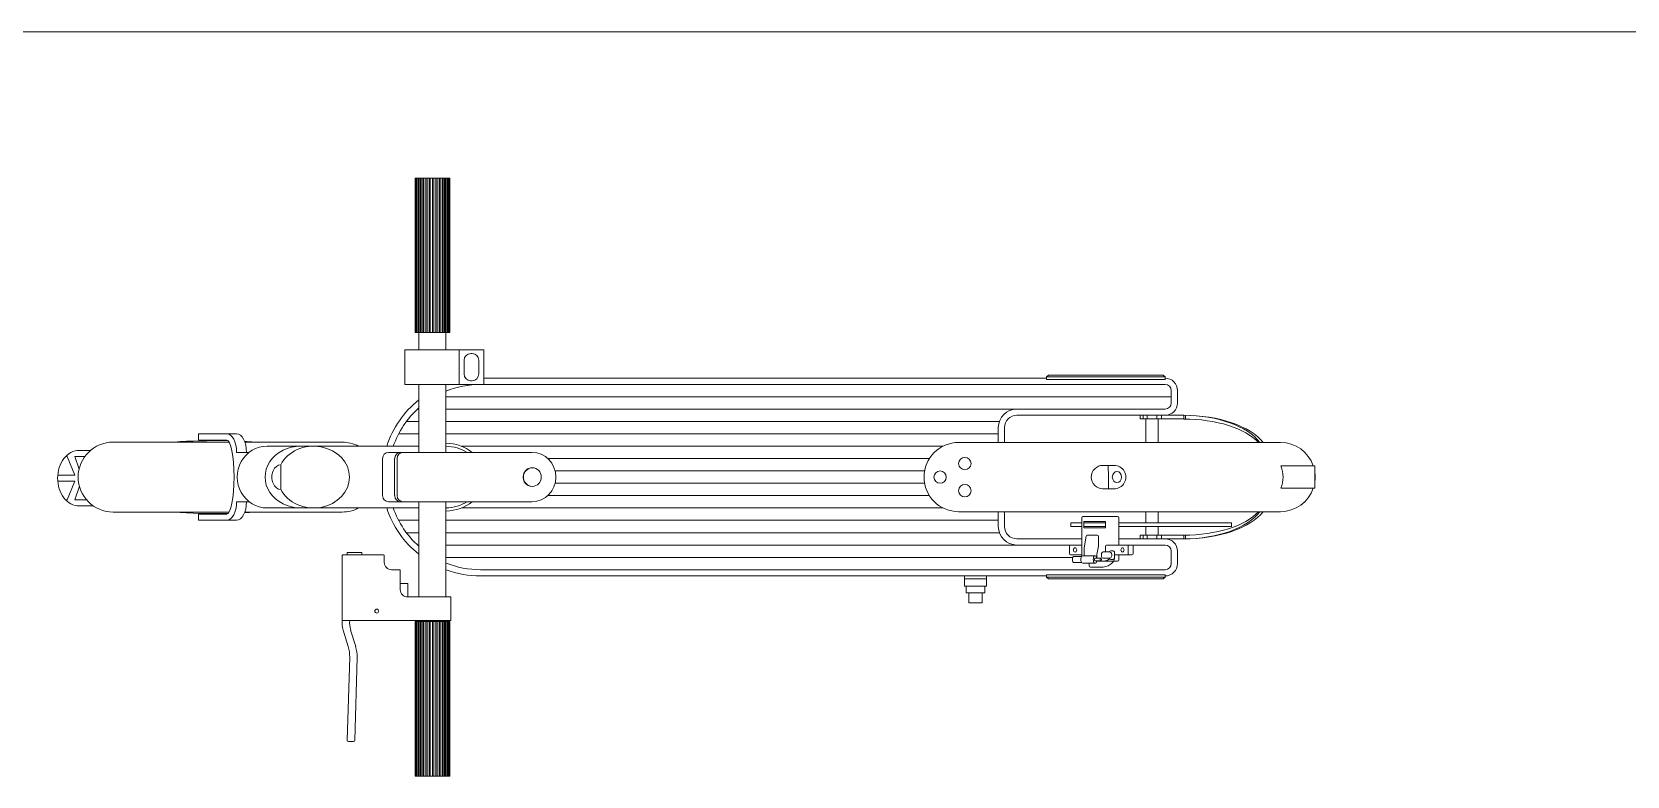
# Model space of a CAD drawing. Header units: millimetres. Extents: x 30 to 4145, y 398 to 3447.
# Drawn here: x 783 to 2074, y 617 to 1219 of the extents above; entities that cross this region are included whole.
import ezdxf

# ---------------------------------------------------------------- set-up
doc = ezdxf.new("R2010")
doc.units = ezdxf.units.MM
doc.layers.add('01_Contornos', color=7, linetype='Continuous', lineweight=20)

msp = doc.modelspace()

# ---------------------------------------------------------------- linework, layer by layer
at = {"layer": '01_Contornos'}
msp.add_line((30, 1219.3), (4144.9, 1219.3), dxfattribs=at)
at = {"layer": '01_Contornos', "color": 40, "true_color": 0xf8d731}
for p, q in [((1120.7, 1101), (1092.7, 1101)), ((1092.7, 1101), (1092.7, 976)), ((1093, 1101), (1093, 976)), ((1093.3, 1101), (1093.3, 976)), ((1093.8, 1101), (1093.8, 976)), ((1094.2, 1101), (1094.2, 976)), ((1095.1, 1101), (1095.1, 976)), ((1095.7, 1101), (1095.7, 976)), ((1096.8, 1101), (1096.8, 976)), ((1097.6, 1101), (1097.6, 976)), ((1099, 1101), (1099, 976)), ((1099.8, 1101), (1099.8, 976)), ((1101.4, 1101), (1101.4, 976)), ((1102.4, 1101), (1102.4, 976)), ((1104, 1101), (1104, 976)), ((1105, 1101), (1105, 976)), ((1106.7, 1101), (1106.7, 976)), ((1107.8, 1101), (1107.8, 976)), ((1109.5, 1101), (1109.5, 976)), ((1110.5, 1101), (1110.5, 976)), ((1112.1, 1101), (1112.1, 976)), ((1113, 1101), (1113, 976)), ((1114.5, 1101), (1114.5, 976)), ((1115.4, 1101), (1115.4, 976)), ((1116.6, 1101), (1116.6, 976)), ((1117.3, 1101), (1117.3, 976)), ((1118.4, 1101), (1118.4, 976)), ((1118.9, 1101), (1118.9, 976)), ((1119.7, 1101), (1119.7, 976)), ((1120, 1101), (1120, 976)), ((1120.5, 1101), (1120.5, 976)), ((1120.6, 1101), (1120.6, 976)), ((1120.7, 976), (1120.7, 1101)), ((1120.7, 1101), (1120.7, 976)), ((1092.7, 976), (1120.7, 976)), ((1095.7, 962), (1095.7, 976)), ((1117.7, 962), (1117.7, 976)), ((1148.3, 962), (1084.3, 962)), ((1084.3, 962), (1084.3, 934)), ((1128.3, 962), (1128.3, 934)), ((1137.8, 959), (1138.8, 959)), ((1148.3, 934), (1148.3, 962)), ((1132.3, 942.5), (1132.3, 953.5)), ((1144.3, 953.5), (1144.3, 942.5)), ((1084.3, 934), (1699.7, 934)), ((1095.7, 934), (1095.7, 879)), ((1117.7, 934), (1117.7, 879)), ((1137.8, 937), (1138.8, 937)), ((1603.7, 939), (1148.3, 939)), ((1603.7, 940), (1605.2, 941.4)), ((1603.7, 940), (1699.7, 940)), ((1603.7, 938), (1603.7, 940)), ((1603.7, 938), (1699.7, 938)), ((1605.2, 941.4), (1698.2, 941.4)), ((1699.7, 940), (1698.2, 941.4)), ((1699.7, 938), (1699.7, 940)), ((1117.7, 924), (1704.7, 924)), ((1704.7, 929), (1704.7, 919)), ((1709.7, 929), (1709.7, 919)), ((1085.6, 904), (1095.7, 904)), ((1094.7, 914), (1095.7, 914)), ((1117.7, 914), (1699.7, 914)), ((1117.7, 904), (1565.6, 904)), ((1699.7, 914), (1579.7, 914)), ((1714.7, 909), (1579.7, 909)), ((1679.5, 909), (1679.5, 906)), ((1714.7, 906), (1679.5, 906)), ((1682, 909), (1682, 906)), ((1684.1, 906), (1684.1, 887)), ((1685.1, 909), (1685.1, 906)), ((1693.1, 909), (1693.1, 906)), ((1694.1, 906), (1694.1, 887)), ((1696.8, 909), (1696.8, 906)), ((1714.7, 909), (1714.7, 906)), ((1716.1, 909), (1716.1, 906)), ((948.2, 894), (917.5, 894)), ((917.5, 894), (917.5, 889)), ((1079.3, 894), (1095.7, 894)), ((1117.7, 894), (1564.7, 894)), ((1564.7, 899), (1564.7, 887)), ((1569.7, 887), (1569.7, 899)), ((830, 880.6), (820.9, 880.6)), ((942.2, 887.3), (848.3, 887.3)), ((940.2, 889), (917.5, 889)), ((958.4, 879), (948.2, 879)), ((1033.7, 887.3), (954.9, 887.3)), ((972.9, 884), (1095.7, 884)), ((1187.3, 879), (1071.2, 879)), ((1130.2, 884), (1520, 884)), ((1793.1, 887), (1532.6, 887)), ((811, 875.6), (809.9, 875.6)), ((811, 875.6), (817.4, 860.6)), ((825.4, 875.6), (817.4, 875.6)), ((817.4, 875.6), (820.8, 865.4)), ((984.1, 869), (984.1, 849)), ((1066.4, 844), (1066.4, 874)), ((1076.1, 874), (1076.1, 844)), ((1078.2, 874), (1078.2, 844)), ((1200.1, 874), (1509, 874)), ((1658.4, 868.5), (1649.1, 868.5)), ((1653.9, 859), (1653.7, 868.5)), ((1820.8, 868), (1793.5, 868)), ((1820.8, 850), (1820.8, 868)), ((817.4, 860.6), (803.5, 860.6)), ((817.4, 855.6), (803.5, 855.6)), ((811, 840.6), (817.4, 855.6)), ((1206, 864), (1505.1, 864)), ((1206, 854), (1505.1, 854)), ((1653.9, 859), (1653.9, 849.5)), ((811, 840.6), (809.9, 840.6)), ((817.4, 840.6), (821, 851.6)), ((826.9, 840.6), (817.4, 840.6)), ((1200.1, 844), (1509, 844)), ((1658.4, 849.5), (1649.1, 849.5)), ((1793.5, 850), (1820.8, 850)), ((832.5, 835.6), (820.9, 835.6)), ((942.2, 830.7), (848.3, 830.7)), ((940.2, 829), (917.5, 829)), ((917.5, 824), (917.5, 829)), ((948.2, 839), (958.4, 839)), ((1033.7, 830.7), (954.9, 830.7)), ((972.9, 834), (1095.7, 834)), ((1187.3, 839), (1071.2, 839)), ((1095.7, 839), (1095.7, 762)), ((1117.7, 839), (1117.7, 762)), ((1130.2, 834), (1520, 834)), ((1793.1, 831), (1532.6, 831)), ((1564.7, 831), (1564.7, 819)), ((1569.7, 819), (1569.7, 831)), ((1684.1, 831), (1684.1, 822)), ((1694.1, 831), (1694.1, 822)), ((948.2, 824), (917.5, 824)), ((1079.3, 824), (1095.7, 824)), ((1085.6, 814), (1095.7, 814)), ((1117.7, 824), (1564.7, 824)), ((1117.7, 814), (1565.6, 814)), ((1623.5, 822), (1632.2, 822)), ((1623.5, 819), (1623.5, 822)), ((1632.2, 819), (1623.5, 819)), ((1633.9, 822), (1651.3, 822)), ((1633.9, 819), (1651.3, 819)), ((1662.2, 822), (1753.5, 822)), ((1753.5, 819), (1662.2, 819)), ((1684.1, 819), (1684.1, 812)), ((1694.1, 819), (1694.1, 812)), ((1753.5, 822), (1753.5, 819)), ((1094.7, 804), (1095.7, 804)), ((1117.7, 804), (1632.2, 804)), ((1632.2, 809), (1579.7, 809)), ((1579.7, 804), (1622.2, 804)), ((1622.2, 803), (1622.2, 797)), ((1699.7, 804), (1652.3, 804)), ((1714.7, 809), (1662.2, 809)), ((1673.8, 797), (1673.8, 803)), ((1679.5, 809), (1679.5, 812)), ((1714.7, 812), (1679.5, 812)), ((1682, 809), (1682, 812)), ((1685.1, 809), (1685.1, 812)), ((1693.1, 809), (1693.1, 812)), ((1696.8, 809), (1696.8, 812)), ((1714.7, 809), (1714.7, 812)), ((1716.1, 809), (1716.1, 812)), ((1033.7, 743), (1033.7, 795.5)), ((1067.2, 796), (1034.2, 796)), ((1037.7, 798), (1049.7, 798)), ((1037.7, 798), (1037.7, 796)), ((1049.7, 798), (1049.7, 796)), ((1067.7, 795.5), (1067.7, 790)), ((1117.7, 794), (1625, 794)), ((1623.2, 796), (1632.2, 796)), ((1649.1, 791), (1661.2, 791)), ((1704.7, 789), (1704.7, 799)), ((1709.7, 789), (1709.7, 799)), ((1073.7, 784), (1080.2, 784)), ((1080.7, 783.5), (1080.7, 768)), ((1145.6, 784), (1699.7, 784)), ((1145.7, 779), (1603.7, 779)), ((1537.2, 779), (1537.2, 770.6)), ((1555.2, 776.6), (1537.2, 776.6)), ((1555.2, 779), (1555.2, 770.6)), ((1603.7, 780), (1699.7, 780)), ((1603.7, 780), (1603.7, 778)), ((1603.7, 778), (1699.7, 778)), ((1603.7, 778), (1605.2, 776.6)), ((1605.2, 776.6), (1698.2, 776.6)), ((1699.7, 778), (1698.2, 776.6)), ((1699.7, 780), (1699.7, 778)), ((1086.2, 773), (1080.7, 773)), ((1086.7, 762), (1086.7, 772.5)), ((1086.7, 762), (1121.7, 762)), ((1121.7, 762), (1121.7, 743)), ((1555.2, 770.6), (1537.2, 770.6)), ((1538.7, 765.2), (1538.7, 770.6)), ((1553.7, 765.2), (1538.7, 765.2)), ((1540.7, 757.1), (1540.7, 765.2)), ((1551.7, 765.2), (1551.7, 757.1)), ((1553.7, 770.6), (1553.7, 765.2)), ((1551.7, 757.1), (1540.7, 757.1)), ((1121.7, 743), (1033.7, 743)), ((1033.7, 743), (1036.7, 743)), ((1092.7, 617), (1092.7, 742)), ((1092.7, 742), (1120.7, 742)), ((1093, 617), (1093, 742)), ((1093.3, 617), (1093.3, 742)), ((1093.8, 617), (1093.8, 742)), ((1094.2, 617), (1094.2, 742)), ((1095.1, 617), (1095.1, 742)), ((1095.7, 743), (1095.7, 742)), ((1095.7, 617), (1095.7, 742)), ((1096.8, 617), (1096.8, 742)), ((1097.6, 617), (1097.6, 742)), ((1099, 617), (1099, 742)), ((1099.8, 617), (1099.8, 742)), ((1101.4, 617), (1101.4, 742)), ((1102.4, 617), (1102.4, 742)), ((1104, 617), (1104, 742)), ((1105, 617), (1105, 742)), ((1106.7, 617), (1106.7, 742)), ((1107.8, 617), (1107.8, 742)), ((1109.5, 617), (1109.5, 742)), ((1110.5, 617), (1110.5, 742)), ((1112.1, 617), (1112.1, 742)), ((1113, 617), (1113, 742)), ((1114.5, 617), (1114.5, 742)), ((1115.4, 617), (1115.4, 742)), ((1116.6, 617), (1116.6, 742)), ((1117.3, 617), (1117.3, 742)), ((1117.7, 743), (1117.7, 742)), ((1118.4, 617), (1118.4, 742)), ((1118.9, 617), (1118.9, 742)), ((1119.7, 617), (1119.7, 742)), ((1120, 617), (1120, 742)), ((1120.5, 617), (1120.5, 742)), ((1120.6, 617), (1120.6, 742)), ((1120.7, 742), (1120.7, 617)), ((1120.7, 617), (1120.7, 742)), ((1034.5, 735.2), (1038.5, 721.8)), ((1040.5, 735.2), (1044.6, 721.8)), ((1039.8, 713.2), (1037.8, 646.1)), ((1045.8, 713.1), (1043.9, 646)), ((1042.9, 645.1), (1038.8, 645.1)), ((1120.7, 617), (1092.7, 617))]:
    msp.add_line(p, q, dxfattribs=at)
at = {"layer": '01_Contornos', "color": 40, "lineweight": 20, "ltscale": 0.05, "true_color": 0xf8d731}
for p, q in [((1633.2, 827), (1661.2, 827)), ((1632.2, 826), (1632.2, 794.9)), ((1633.9, 823), (1651.3, 823)), ((1633.9, 823), (1633.9, 818)), ((1633.9, 818), (1651.3, 818)), ((1651.3, 823), (1651.3, 818)), ((1662.2, 826), (1662.2, 804)), ((1623.2, 804), (1632.2, 804)), ((1635.7, 811.2), (1634.3, 801.8)), ((1634.3, 801.7), (1634.3, 795.3)), ((1644.8, 812), (1636.7, 812)), ((1645.8, 803.1), (1644.5, 796.3)), ((1645.8, 811), (1645.8, 803.3)), ((1651.3, 803), (1651.3, 798.4)), ((1669.8, 804), (1669.8, 796)), ((1625.9, 794.8), (1632.2, 794.8)), ((1625.9, 789.8), (1632.2, 789.8)), ((1643, 795.3), (1633, 795.3)), ((1633, 789.3), (1643, 789.3)), ((1638.2, 789.3), (1638.2, 787)), ((1643, 793.3), (1647.7, 793.3)), ((1643, 791.3), (1647.7, 791.3)), ((1649.1, 791), (1644.3, 791)), ((1644.5, 796.3), (1644.5, 793.3)), ((1654.7, 798.4), (1649.6, 798.4)), ((1654.7, 793.4), (1649.6, 793.4)), ((1654.7, 798.4), (1654.7, 798.4)), ((1654.7, 793.4), (1654.7, 793.4)), ((1657.6, 799.4), (1655.7, 799.4)), ((1657.6, 792.4), (1655.7, 792.4)), ((1658.6, 798.4), (1658.6, 793.4)), ((1658.6, 796), (1672.8, 796)), ((1662.2, 796), (1662.2, 792)), ((1647.2, 786), (1639.2, 786))]:
    msp.add_line(p, q, dxfattribs=at)
at = {"layer": '01_Contornos', "color": 40, "true_color": 0xf8d731}
for centre, radius in [((1537.6, 869.9), 5), ((1517.6, 859), 5), ((1537.6, 848), 5), ((1061.7, 750.5), 1.6)]:
    msp.add_circle(centre, radius, dxfattribs=at)
for centre, radius, start, end in [((1137.8, 953.5), 5.5, 90, 180), ((1138.8, 953.5), 5.5, 0, 90), ((1137.8, 942.5), 5.5, 180, 270), ((1138.8, 942.5), 5.5, 270, 0), ((1145.7, 859), 75, 90, 111.913), ((1145.6, 859), 75, 89.9352, 111.8432), ((1145.7, 859), 80, 110.3641, 110.4796), ((1699.7, 929), 10, 0, 90), ((1699.7, 929), 5, 0, 90), ((1145.7, 859), 80, 128.6729, 161.79), ((1699.7, 919), 10, 270, 0), ((1699.7, 919), 5, 270, 0), ((1145.7, 859), 75, 131.7999, 160.5288), ((1579.7, 899), 15, 90, 180), ((1579.7, 899), 10, 90, 180), ((848.3, 859), 28.3, 90, 270), ((1033.7, 859), 28.3, 61.9993, 90), ((1532.6, 859), 28, 90, 270), ((1793.1, 859), 28, 18.7493, 90), ((1649.4, 859), 9.5, 90.1489, 269.8511), ((1658.4, 859), 9.5, 269.6155, 90.3845), ((1770.1, 859), 25, 338.8998, 21.1002), ((1793.1, 859), 28, 352.4783, 7.5217), ((1793.1, 859), 28, 270, 341.2507), ((1033.7, 859), 28.3, 270, 298.0007), ((1145.7, 859), 80, 198.21, 231.3271), ((1145.7, 859), 75, 199.4712, 228.2001), ((1579.7, 819), 15, 180, 270), ((1579.7, 819), 10, 180, 270), ((1699.7, 799), 10, 0, 90), ((1699.7, 799), 5, 0, 90), ((1034.2, 795.5), 0.5, 90, 180), ((1067.2, 795.5), 0.5, 0, 90), ((1073.7, 790), 6, 180, 270), ((1145.7, 859), 75, 248.087, 270), ((1661.2, 792), 1, 270, 360), ((1699.7, 789), 10, 270, 0), ((1699.7, 789), 5, 270, 0), ((1080.2, 783.5), 0.5, 0, 90), ((1145.7, 859), 80, 249.5204, 270), ((1086.7, 768), 6, 180, 270), ((1086.2, 772.5), 0.5, 0, 90), ((1053.6, 741), 20, 174.2608, 196.756), ((1059.7, 741), 20, 174.2608, 196.756), ((1009.8, 713.2), 30, 359.8671, 16.756), ((1015.8, 713.2), 30, 359.8671, 16.756), ((1038.8, 646.1), 1, 180, 270), ((1042.9, 646.1), 1, 269.9362, 356.6335)]:
    msp.add_arc(centre, radius, start, end, dxfattribs=at)
at = {"layer": '01_Contornos', "color": 40, "lineweight": 20, "ltscale": 0.05, "true_color": 0xf8d731}
for centre, start, end in [((1633.2, 826), 90, 180), ((1661.2, 826), 0, 90), ((1623.2, 803), 90, 180), ((1635.3, 801.7), 171.2632, 180), ((1636.7, 811), 90, 171.2632), ((1644.8, 811), 0, 90), ((1644.8, 803.3), 348.8093, 0), ((1652.3, 803), 90, 180), ((1672.8, 803), 0, 90), ((1623.2, 797), 180, 270), ((1655.7, 798.4), 90, 180), ((1655.7, 793.4), 180, 270), ((1657.6, 798.4), 0, 90), ((1657.6, 793.4), 270, 0), ((1672.8, 797), 270, 0), ((1639.2, 787), 180, 270)]:
    msp.add_arc(centre, 1, start, end, dxfattribs=at)
at = {"layer": '01_Contornos', "color": 40, "true_color": 0xf8d731}
for centre, major_axis, ratio, start_param, end_param in [((1714.7, 874), (-69.4, 0), 0.504199, 3.52214, 4.712389), ((1714.7, 874), (66.4, 0), 0.526973, 6.663732, 7.853982), ((1714.7, 874), (-66.4, 0), 0.481804, 3.559939, 4.712389), ((940.2, 879), (0, 15), 0.5339, 4.712389, 6.283185), ((948.2, 879), (0, 15), 0.5339, 4.712389, 6.283185), ((820.9, 858.1), (0, 22.5), 0.777778, 6.283185, 7.853982), ((940.2, 859), (0, -30), 0.199235, 7.853982, 9.424778), ((972.9, 859), (0, 25), 0.965926, 6.283185, 9.424778), ((1000.3, 859), (-29, 0), 0.86273, 4.712389, 7.853982), ((1010.6, 859), (-29, 0), 0.86273, 0.411517, 5.871668), ((1000.3, 859), (-29, 0), 0.86273, 4.712389, 4.712399), ((1071.2, 874), (0, -5), 0.965926, 3.141593, 4.712389), ((1081, 874), (0, -5), 0.965926, 3.141593, 4.712389), ((1083, 874), (0, -5), 0.965926, 3.141593, 4.712389), ((1116.7, 859), (32.4, 0), 0.848433, 7.0976, 7.822192), ((1116.7, 859), (30, 0), 0.833333, 7.210481, 7.819636), ((1187.3, 859), (0, 20), 0.965926, 3.141593, 6.283185), ((984.1, 859), (0, 10), 0.733677, 0, 3.141593), ((1187.3, 859), (0, 7.5), 0.965926, 6.265321, 9.442642), ((930.1, 835.5), (54, 0), 0.111111, 4.072905, 4.922463), ((930.1, 835.5), (54, 0), 0.111111, 5.183651, 5.351873), ((1116.7, 859), (30, 0), 0.833333, 4.746734, 5.35589), ((1116.7, 859), (32.4, 0), 0.848433, 4.744179, 5.468771), ((1643, 792.3), (0, -1), 0.5, 3.141593, 6.283185), ((1647.2, 793.4), (11.4, 0), 0.64897, 4.712389, 6.283185), ((1649.1, 793.4), (5.66, 0.04), 0.417191, 4.712389, 6.267232)]:
    msp.add_ellipse(centre, major_axis=major_axis, ratio=ratio, start_param=start_param, end_param=end_param, dxfattribs=at)
at = {"layer": '01_Contornos', "color": 40, "true_color": 0xf8d731, "extrusion": (0, 0, -1)}
for centre, major_axis, ratio, start_param, end_param in [((930.1, 882.5), (54, 0), 0.111111, 4.072905, 4.922463), ((930.1, 882.5), (54, 0), 0.111111, 5.183651, 5.351873), ((820.9, 858.1), (0, -22.5), 0.777778, 6.283185, 7.853982), ((940.2, 859), (0, 30), 0.199235, 7.853982, 9.424778), ((1071.2, 844), (0, 5), 0.965926, 3.141593, 4.712389), ((1081, 844), (0, 5), 0.965926, 3.141593, 4.712389), ((1083, 844), (0, 5), 0.965926, 3.141593, 4.712389), ((940.2, 839), (0, -15), 0.5339, 4.712389, 6.283185), ((948.2, 839), (0, -15), 0.5339, 4.712389, 6.283185), ((1714.7, 844), (-69.4, 0), 0.504199, 3.52214, 4.712389), ((1714.7, 844), (-66.4, 0), 0.481804, 3.559939, 4.712389), ((1714.7, 844), (66.4, 0), 0.526973, 6.663732, 7.853982)]:
    msp.add_ellipse(centre, major_axis=major_axis, ratio=ratio, start_param=start_param, end_param=end_param, dxfattribs=at)
at = {"layer": '01_Contornos', "color": 40, "true_color": 0xf8d731}
for centre, major_axis, ratio in [((1187.6, 859), (0, -7.5), 0.965926), ((1660.7, 859), (0, 4.5), 0.831442), ((1647.7, 792.3), (0, -1), 0.5)]:
    msp.add_ellipse(centre, major_axis=major_axis, ratio=ratio, dxfattribs=at)
at = {"layer": '01_Contornos', "color": 40, "lineweight": 20, "ltscale": 0.05, "true_color": 0xf8d731, "extrusion": (0, 0, -1)}
for centre in [(1626.8, 800), (1665.2, 800)]:
    msp.add_ellipse(centre, major_axis=(0, 1.75), ratio=0.742307, dxfattribs=at)
at = {"layer": '01_Contornos', "color": 40, "lineweight": 20, "ltscale": 0.05, "true_color": 0xf8d731}
for centre, major_axis, ratio, start_param, end_param in [((1625.9, 792.3), (0, -2.5), 0.5, 3.141593, 6.283185), ((1633, 792.3), (0, -3), 0.5, 9.424778, 12.566371), ((1643, 792.3), (0, -3), 0.5, 8.193819, 13.79733), ((1649.6, 795.9), (0, 2.5), 0.589465, 0, 3.141593), ((1654.7, 795.9), (0, -2.5), 0.75087, 0, 3.141593)]:
    msp.add_ellipse(centre, major_axis=major_axis, ratio=ratio, start_param=start_param, end_param=end_param, dxfattribs=at)

doc.saveas('drawing.dxf')
